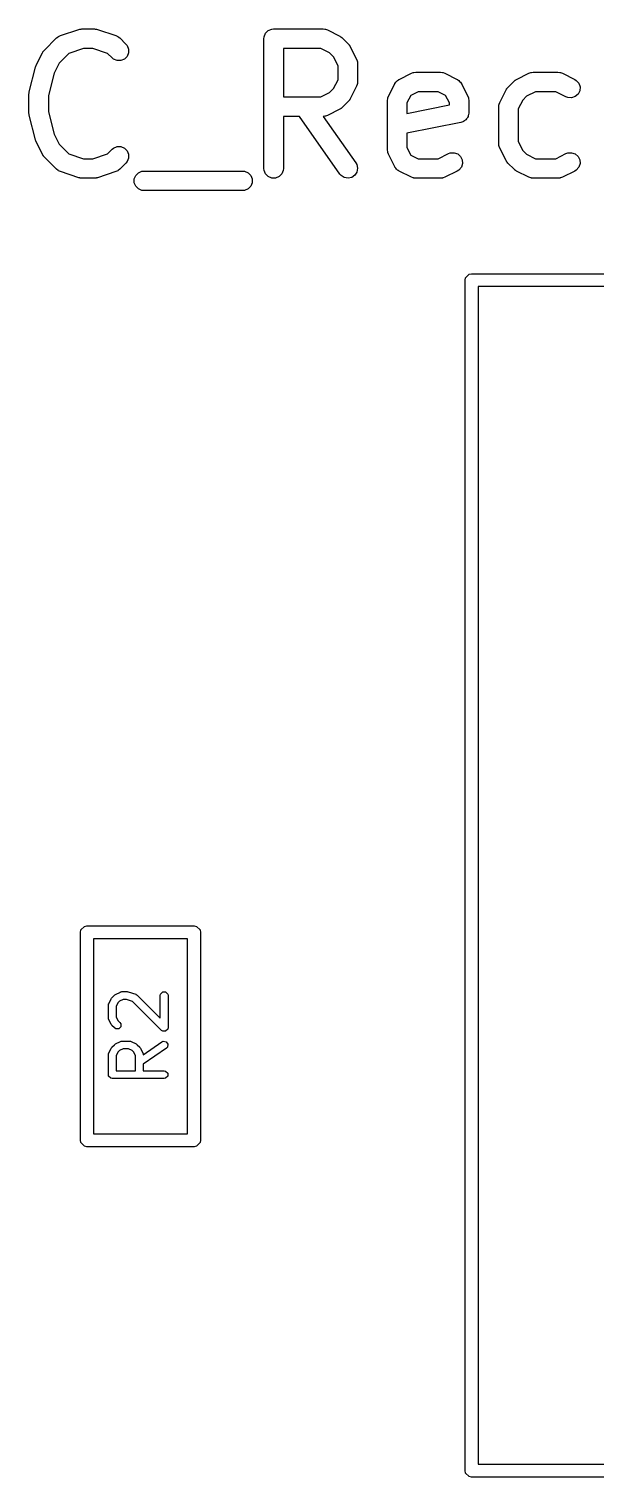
# Model space of a CAD drawing. Header units: millimetres. Extents: x 100.1 to 179.9, y -189 to -95.3.
# Drawn here: x 128.94 to 133.3, y -106.47 to -95.31 of the extents above; entities that cross this region are included whole.
import ezdxf

# ---------------------------------------------------------------- set-up
doc = ezdxf.new("R2010")
doc.units = ezdxf.units.MM
doc.layers.add('F.Fab', color=9, linetype='CONTINUOUS', true_color=0xafafaf)

msp = doc.modelspace()

# ---------------------------------------------------------------- linework, layer by layer
at = {"layer": 'F.Fab', "linetype": 'CONTINUOUS'}
for p, q in [((129.152918, -95.384405), (129.164283, -95.375077)), ((129.164283, -95.375077), (129.166773, -95.374045)), ((129.166773, -95.374045), (129.168808, -95.372281)), ((129.168808, -95.372281), (129.182234, -95.366287)), ((129.182234, -95.366287), (129.32509, -95.318668)), ((129.32509, -95.318668), (129.332345, -95.317018)), ((129.332345, -95.317018), (129.334176, -95.31626)), ((129.334176, -95.31626), (129.336829, -95.315998)), ((129.336829, -95.315998), (129.339427, -95.315408)), ((129.339427, -95.315408), (129.341401, -95.315548)), ((129.341401, -95.315548), (129.348808, -95.314819)), ((129.348808, -95.314819), (129.444046, -95.314819)), ((129.444046, -95.314819), (129.451451, -95.315548)), ((129.451451, -95.315548), (129.453426, -95.315408)), ((129.453426, -95.315408), (129.456023, -95.315998)), ((129.456023, -95.315998), (129.458678, -95.31626)), ((129.458678, -95.31626), (129.460509, -95.317018)), ((129.460509, -95.317018), (129.467763, -95.318668)), ((129.467763, -95.318668), (129.61062, -95.366287)), ((129.61062, -95.366287), (129.624045, -95.372281)), ((129.624045, -95.372281), (129.62608, -95.374046)), ((129.62608, -95.374046), (129.628571, -95.375078)), ((129.628571, -95.375078), (129.639936, -95.384405)), ((130.749999, -95.389819), (130.75144, -95.375187)), ((130.75144, -95.375187), (130.762639, -95.348151)), ((130.762639, -95.348151), (130.783331, -95.327459)), ((130.783331, -95.327459), (130.810367, -95.31626)), ((130.810367, -95.31626), (130.824999, -95.314819)), ((130.824999, -95.314819), (131.205951, -95.314819)), ((131.205951, -95.314819), (131.220583, -95.31626)), ((131.220583, -95.31626), (131.223072, -95.317291)), ((131.223072, -95.317291), (131.22576, -95.317482)), ((131.22576, -95.317482), (131.239492, -95.322737)), ((131.239492, -95.322737), (131.33473, -95.370356)), ((131.33473, -95.370356), (131.341029, -95.37432)), ((131.341029, -95.37432), (131.342857, -95.375078)), ((131.342857, -95.375078), (131.344913, -95.376766)), ((131.344913, -95.376766), (131.347173, -95.378188)), ((129.050041, -95.488951), (129.051463, -95.486692)), ((129.051463, -95.486692), (129.052961, -95.485392)), ((129.052961, -95.485392), (129.05768, -95.479643)), ((129.05768, -95.479643), (129.152918, -95.384405)), ((129.360978, -95.464819), (129.246465, -95.50299)), ((129.431876, -95.464819), (129.360978, -95.464819)), ((129.546389, -95.50299), (129.431876, -95.464819)), ((129.639936, -95.384405), (129.687555, -95.432024)), ((129.687555, -95.432024), (129.696882, -95.443389)), ((129.696882, -95.443389), (129.708081, -95.470425)), ((129.708081, -95.470425), (129.708081, -95.499688)), ((130.749999, -96.389819), (130.749999, -95.389819)), ((131.188246, -95.464819), (130.899999, -95.464819)), ((130.899999, -95.464819), (130.899999, -95.838628)), ((131.256762, -95.499077), (131.188246, -95.464819)), ((131.347173, -95.378188), (131.348472, -95.379686)), ((131.348472, -95.379686), (131.354222, -95.384405)), ((131.354222, -95.384405), (131.401841, -95.432024)), ((131.401841, -95.432024), (131.406559, -95.437773)), ((131.406559, -95.437773), (131.408058, -95.439073)), ((131.408058, -95.439073), (131.409479, -95.441332)), ((131.409479, -95.441332), (131.411168, -95.443389)), ((131.411168, -95.443389), (131.411925, -95.445216)), ((131.411925, -95.445216), (131.41589, -95.451516)), ((131.41589, -95.451516), (131.463509, -95.546754)), ((128.993094, -95.601997), (128.99528, -95.595878)), ((128.99528, -95.595878), (128.995602, -95.595442)), ((128.995602, -95.595442), (128.996012, -95.594373)), ((128.996012, -95.594373), (129.043631, -95.499135)), ((129.043631, -95.499135), (129.047595, -95.492835)), ((129.047595, -95.492835), (129.048353, -95.491008)), ((129.048353, -95.491008), (129.050041, -95.488951)), ((129.172352, -95.577103), (129.133858, -95.65409)), ((129.246465, -95.50299), (129.172352, -95.577103)), ((129.581489, -95.53809), (129.546389, -95.50299)), ((129.592854, -95.547417), (129.581489, -95.53809)), ((129.61989, -95.558616), (129.592854, -95.547417)), ((129.649153, -95.558616), (129.61989, -95.558616)), ((129.676189, -95.547417), (129.649153, -95.558616)), ((129.696882, -95.526724), (129.676189, -95.547417)), ((129.708081, -95.499688), (129.696882, -95.526724)), ((131.287169, -95.529484), (131.256762, -95.499077)), ((131.321427, -95.598), (131.287169, -95.529484)), ((131.321427, -95.705447), (131.321427, -95.598)), ((131.463509, -95.546754), (131.468764, -95.560485)), ((131.468764, -95.560485), (131.468955, -95.563174)), ((131.468955, -95.563174), (131.469986, -95.565663)), ((131.469986, -95.565663), (131.471427, -95.580295)), ((131.471427, -95.580295), (131.471427, -95.723152)), ((128.942714, -95.8002), (128.990333, -95.609724)), ((128.990333, -95.609724), (128.990718, -95.608644)), ((128.990718, -95.608644), (128.990757, -95.608105)), ((128.990757, -95.608105), (128.993094, -95.601997)), ((129.133858, -95.65409), (129.090475, -95.827624)), ((131.287169, -95.773963), (131.321427, -95.705447)), ((131.779015, -95.711521), (131.78642, -95.706859)), ((131.78642, -95.706859), (131.787857, -95.705614)), ((131.787857, -95.705614), (131.78901, -95.705229)), ((131.78901, -95.705229), (131.791458, -95.703689)), ((131.791458, -95.703689), (131.886696, -95.65607)), ((131.886696, -95.65607), (131.900427, -95.650815)), ((131.900427, -95.650815), (131.903116, -95.650623)), ((131.903116, -95.650623), (131.905605, -95.649593)), ((131.905605, -95.649593), (131.920237, -95.648152)), ((131.920237, -95.648152), (132.110713, -95.648152)), ((132.110713, -95.648152), (132.125345, -95.649593)), ((132.125345, -95.649593), (132.127834, -95.650624)), ((132.127834, -95.650624), (132.130522, -95.650815)), ((132.130522, -95.650815), (132.144254, -95.65607)), ((132.144254, -95.65607), (132.239492, -95.703689)), ((132.239492, -95.703689), (132.241939, -95.705229)), ((132.241939, -95.705229), (132.243093, -95.705614)), ((132.243093, -95.705614), (132.244529, -95.706859)), ((132.244529, -95.706859), (132.251935, -95.711521)), ((132.683777, -95.711521), (132.686036, -95.710099)), ((132.686036, -95.710099), (132.688093, -95.708411)), ((132.688093, -95.708411), (132.68992, -95.707653)), ((132.68992, -95.707653), (132.69622, -95.703689)), ((132.69622, -95.703689), (132.791458, -95.65607)), ((132.791458, -95.65607), (132.805189, -95.650815)), ((132.805189, -95.650815), (132.807878, -95.650623)), ((132.807878, -95.650623), (132.810367, -95.649593)), ((132.810367, -95.649593), (132.824999, -95.648152)), ((132.824999, -95.648152), (133.015475, -95.648152)), ((133.015475, -95.648152), (133.030107, -95.649593)), ((133.030107, -95.649593), (133.032596, -95.650624)), ((133.032596, -95.650624), (133.035284, -95.650815)), ((133.035284, -95.650815), (133.049016, -95.65607)), ((133.049016, -95.65607), (133.144254, -95.703689)), ((133.144254, -95.703689), (133.156697, -95.711521)), ((128.940475, -95.81839), (128.940726, -95.815836)), ((128.940475, -95.961247), (128.940475, -95.81839)), ((128.940564, -95.814744), (128.941373, -95.80927)), ((128.940726, -95.815836), (128.940564, -95.814744)), ((128.941373, -95.80927), (128.941916, -95.803758)), ((128.941916, -95.803758), (128.942338, -95.802736)), ((128.942338, -95.802736), (128.942714, -95.8002)), ((131.188246, -95.838628), (131.256762, -95.80437)), ((131.256762, -95.80437), (131.287169, -95.773963)), ((131.463509, -95.756693), (131.41589, -95.851931)), ((131.468764, -95.742962), (131.463509, -95.756693)), ((131.468955, -95.740272), (131.468764, -95.742962)), ((131.469986, -95.737784), (131.468955, -95.740272)), ((131.471427, -95.723152), (131.469986, -95.737784)), ((131.710298, -95.832468), (131.757917, -95.73723)), ((131.757917, -95.73723), (131.759457, -95.734782)), ((131.759457, -95.734782), (131.759842, -95.733629)), ((131.759842, -95.733629), (131.761087, -95.732192)), ((131.761087, -95.732192), (131.765749, -95.724787)), ((131.765749, -95.724787), (131.772853, -95.718625)), ((131.772853, -95.718625), (131.779015, -95.711521)), ((131.937942, -95.798152), (131.8809, -95.826672)), ((132.093008, -95.798152), (131.937942, -95.798152)), ((132.150049, -95.826672), (132.093008, -95.798152)), ((132.251935, -95.711521), (132.258096, -95.718625)), ((132.258096, -95.718625), (132.265201, -95.724787)), ((132.265201, -95.724787), (132.269862, -95.732192)), ((132.269862, -95.732192), (132.271108, -95.733629)), ((132.271108, -95.733629), (132.271492, -95.734782)), ((132.271492, -95.734782), (132.273033, -95.73723)), ((132.273033, -95.73723), (132.320652, -95.832468)), ((132.567441, -95.880087), (132.61506, -95.784849)), ((132.61506, -95.784849), (132.619024, -95.778549)), ((132.619024, -95.778549), (132.619782, -95.776722)), ((132.619782, -95.776722), (132.62147, -95.774665)), ((132.62147, -95.774665), (132.622892, -95.772406)), ((132.622892, -95.772406), (132.62439, -95.771106)), ((132.62439, -95.771106), (132.629109, -95.765357)), ((132.629109, -95.765357), (132.676728, -95.717738)), ((132.676728, -95.717738), (132.682477, -95.713019)), ((132.682477, -95.713019), (132.683777, -95.711521)), ((132.842704, -95.798152), (132.774188, -95.83241)), ((132.99777, -95.798152), (132.842704, -95.798152)), ((133.077172, -95.837853), (132.99777, -95.798152)), ((133.169962, -95.816755), (133.147855, -95.835928)), ((133.156697, -95.711521), (133.17587, -95.733629)), ((133.18305, -95.79058), (133.169962, -95.816755)), ((133.17587, -95.733629), (133.185124, -95.76139)), ((133.185124, -95.76139), (133.18305, -95.79058)), ((129.090475, -95.827624), (129.090475, -95.952013)), ((130.899999, -95.838628), (131.188246, -95.838628)), ((131.33473, -95.933091), (131.239492, -95.98071)), ((131.341029, -95.929126), (131.33473, -95.933091)), ((131.342857, -95.928369), (131.341029, -95.929126)), ((131.344913, -95.92668), (131.342857, -95.928369)), ((131.347173, -95.925259), (131.344913, -95.92668)), ((131.348472, -95.92376), (131.347173, -95.925259)), ((131.354222, -95.919042), (131.348472, -95.92376)), ((131.401841, -95.871423), (131.354222, -95.919042)), ((131.406559, -95.865673), (131.401841, -95.871423)), ((131.408058, -95.864374), (131.406559, -95.865673)), ((131.409479, -95.862114), (131.408058, -95.864374)), ((131.411168, -95.860058), (131.409479, -95.862114)), ((131.411925, -95.85823), (131.411168, -95.860058)), ((131.41589, -95.851931), (131.411925, -95.85823)), ((131.70238, -95.866009), (131.703821, -95.851377)), ((131.70238, -96.246961), (131.70238, -95.866009)), ((131.703821, -95.851377), (131.704852, -95.848887)), ((131.704852, -95.848887), (131.705043, -95.8462)), ((131.705043, -95.8462), (131.710298, -95.832468)), ((131.8809, -95.826672), (131.85238, -95.883714)), ((131.85238, -95.883714), (131.85238, -95.964999)), ((131.85238, -95.964999), (132.17857, -95.899762)), ((132.17857, -95.883714), (132.150049, -95.826672)), ((132.17857, -95.899762), (132.17857, -95.883714)), ((132.320652, -95.832468), (132.325907, -95.846199)), ((132.325907, -95.846199), (132.326098, -95.848888)), ((132.326098, -95.848888), (132.327129, -95.851377)), ((132.327129, -95.851377), (132.32857, -95.866009)), ((132.32857, -95.866009), (132.32857, -95.961247)), ((132.559523, -95.913628), (132.560964, -95.898996)), ((132.559523, -96.199342), (132.559523, -95.913628)), ((132.560964, -95.898996), (132.561995, -95.896506)), ((132.561995, -95.896506), (132.562186, -95.893819)), ((132.562186, -95.893819), (132.567441, -95.880087)), ((132.743781, -95.862817), (132.709523, -95.931333)), ((132.709523, -95.931333), (132.709523, -96.181637)), ((132.774188, -95.83241), (132.743781, -95.862817)), ((133.090903, -95.843108), (133.077172, -95.837853)), ((133.120093, -95.845182), (133.090903, -95.843108)), ((133.147855, -95.835928), (133.120093, -95.845182)), ((128.940726, -95.9638), (128.940475, -95.961247)), ((128.940564, -95.964893), (128.940726, -95.9638)), ((128.941373, -95.970366), (128.940564, -95.964893)), ((128.941916, -95.975879), (128.941373, -95.970366)), ((128.942338, -95.9769), (128.941916, -95.975879)), ((128.942714, -95.979437), (128.942338, -95.9769)), ((128.990333, -96.169913), (128.942714, -95.979437)), ((129.090475, -95.952013), (129.133858, -96.125547)), ((131.024045, -95.988628), (130.899999, -95.988628)), ((130.899999, -95.988628), (130.899999, -96.389819)), ((131.334985, -96.432829), (131.024045, -95.988628)), ((131.220583, -95.987187), (131.207066, -95.988518)), ((131.207066, -95.988518), (131.45787, -96.34681)), ((131.223072, -95.986155), (131.220583, -95.987187)), ((131.22576, -95.985965), (131.223072, -95.986155)), ((131.239492, -95.98071), (131.22576, -95.985965)), ((132.268278, -96.034791), (131.85238, -96.11797)), ((132.282344, -96.030508), (132.268278, -96.034791)), ((132.288449, -96.026419), (132.282344, -96.030508)), ((132.295238, -96.023607), (132.288449, -96.026419)), ((132.30049, -96.018354), (132.295238, -96.023607)), ((132.306658, -96.014224), (132.30049, -96.018354)), ((132.310732, -96.008113), (132.306658, -96.014224)), ((132.31593, -96.002915), (132.310732, -96.008113)), ((132.318773, -95.996051), (132.31593, -96.002915)), ((132.32289, -95.989876), (132.318773, -95.996051)), ((132.324315, -95.98267), (132.32289, -95.989876)), ((132.327129, -95.975879), (132.324315, -95.98267)), ((132.32857, -95.961247), (132.327129, -95.975879)), ((129.133858, -96.125547), (129.172352, -96.202534)), ((131.85238, -96.11797), (131.85238, -96.229256)), ((128.990718, -96.170992), (128.990333, -96.169913)), ((128.990757, -96.171532), (128.990718, -96.170992)), ((128.993084, -96.177613), (128.990757, -96.171532)), ((128.99528, -96.183759), (128.993084, -96.177613)), ((128.995602, -96.184194), (128.99528, -96.183759)), ((128.996012, -96.185264), (128.995602, -96.184194)), ((129.043631, -96.280502), (128.996012, -96.185264)), ((129.172352, -96.202534), (129.246465, -96.276648)), ((129.546389, -96.276647), (129.581488, -96.241548)), ((129.581488, -96.241548), (129.592854, -96.23222)), ((129.592854, -96.23222), (129.61989, -96.221021)), ((129.61989, -96.221021), (129.649153, -96.221021)), ((129.649153, -96.221021), (129.676189, -96.232219)), ((129.676189, -96.232219), (129.696882, -96.252912)), ((129.696882, -96.252912), (129.708081, -96.279948)), ((131.703821, -96.261593), (131.70238, -96.246961)), ((131.704852, -96.264082), (131.703821, -96.261593)), ((131.705043, -96.26677), (131.704852, -96.264082)), ((131.710298, -96.280502), (131.705043, -96.26677)), ((131.85238, -96.229256), (131.8809, -96.286298)), ((132.186141, -96.269863), (132.215331, -96.267789)), ((132.215331, -96.267789), (132.243093, -96.277043)), ((132.560964, -96.213974), (132.559523, -96.199342)), ((132.561995, -96.216463), (132.560964, -96.213974)), ((132.562186, -96.219151), (132.561995, -96.216463)), ((132.567441, -96.232883), (132.562186, -96.219151)), ((132.61506, -96.328121), (132.567441, -96.232883)), ((132.709523, -96.181637), (132.743781, -96.250153)), ((132.743781, -96.250153), (132.774188, -96.280561)), ((133.090903, -96.269863), (133.120093, -96.267789)), ((133.120093, -96.267789), (133.147855, -96.277043)), ((129.047594, -96.286798), (129.043631, -96.280502)), ((129.048352, -96.288628), (129.047594, -96.286798)), ((129.050041, -96.290686), (129.048352, -96.288628)), ((129.051463, -96.292945), (129.050041, -96.290686)), ((129.052961, -96.294244), (129.051463, -96.292945)), ((129.05768, -96.299994), (129.052961, -96.294244)), ((129.152918, -96.395233), (129.05768, -96.299994)), ((129.246465, -96.276648), (129.360978, -96.314819)), ((129.360978, -96.314819), (129.431876, -96.314819)), ((129.431876, -96.314819), (129.546389, -96.276647)), ((129.687555, -96.347613), (129.639937, -96.395232)), ((129.696883, -96.336247), (129.687555, -96.347613)), ((129.708081, -96.309211), (129.696883, -96.336247)), ((129.708081, -96.279948), (129.708081, -96.309211)), ((131.45787, -96.34681), (131.46508, -96.359623)), ((131.46508, -96.359623), (131.471409, -96.388194)), ((131.757917, -96.375741), (131.710298, -96.280502)), ((131.759457, -96.378187), (131.757917, -96.375741)), ((131.759842, -96.379342), (131.759457, -96.378187)), ((131.761088, -96.380779), (131.759842, -96.379342)), ((131.8809, -96.286298), (131.937942, -96.314819)), ((131.937942, -96.314819), (132.093008, -96.314819)), ((132.093008, -96.314819), (132.17241, -96.275118)), ((132.17241, -96.275118), (132.186141, -96.269863)), ((132.243093, -96.277043), (132.2652, -96.296216)), ((132.271108, -96.379342), (132.251935, -96.40145)), ((132.2652, -96.296216), (132.278288, -96.322391)), ((132.280362, -96.351581), (132.271108, -96.379342)), ((132.278288, -96.322391), (132.280362, -96.351581)), ((132.619023, -96.334417), (132.61506, -96.328121)), ((132.619781, -96.336247), (132.619023, -96.334417)), ((132.62147, -96.338305), (132.619781, -96.336247)), ((132.622892, -96.340564), (132.62147, -96.338305)), ((132.62439, -96.341863), (132.622892, -96.340564)), ((132.629108, -96.347612), (132.62439, -96.341863)), ((132.676727, -96.395232), (132.629108, -96.347612)), ((132.774188, -96.280561), (132.842704, -96.314819)), ((132.842704, -96.314819), (132.99777, -96.314819)), ((132.99777, -96.314819), (133.077172, -96.275118)), ((133.077172, -96.275118), (133.090903, -96.269863)), ((133.147855, -96.277043), (133.169962, -96.296216)), ((133.17587, -96.379342), (133.156697, -96.40145)), ((133.169962, -96.296216), (133.18305, -96.322391)), ((133.185124, -96.351581), (133.17587, -96.379342)), ((133.18305, -96.322391), (133.185124, -96.351581)), ((129.164283, -96.404561), (129.152918, -96.395233)), ((129.166773, -96.405592), (129.164283, -96.404561)), ((129.168808, -96.407357), (129.166773, -96.405592)), ((129.182234, -96.413351), (129.168808, -96.407357)), ((129.32509, -96.46097), (129.182234, -96.413351)), ((129.332345, -96.462619), (129.32509, -96.46097)), ((129.334176, -96.463378), (129.332345, -96.462619)), ((129.336829, -96.463639), (129.334176, -96.463378)), ((129.339427, -96.46423), (129.336829, -96.463639)), ((129.341401, -96.464089), (129.339427, -96.46423)), ((129.348808, -96.464819), (129.341401, -96.464089)), ((129.444046, -96.464819), (129.348808, -96.464819)), ((129.451451, -96.464089), (129.444046, -96.464819)), ((129.453426, -96.46423), (129.451451, -96.464089)), ((129.456023, -96.463639), (129.453426, -96.46423)), ((129.458678, -96.463378), (129.456023, -96.463639)), ((129.460509, -96.462619), (129.458678, -96.463378)), ((129.467763, -96.46097), (129.460509, -96.462619)), ((129.61062, -96.413351), (129.467763, -96.46097)), ((129.624045, -96.407357), (129.61062, -96.413351)), ((129.62608, -96.405591), (129.624045, -96.407357)), ((129.628571, -96.40456), (129.62608, -96.405591)), ((129.639937, -96.395232), (129.628571, -96.40456)), ((129.75144, -96.470425), (129.762639, -96.443389)), ((129.75144, -96.499689), (129.75144, -96.470425)), ((129.762639, -96.443389), (129.783331, -96.422697)), ((129.783331, -96.422697), (129.810367, -96.411498)), ((129.810367, -96.411498), (129.824999, -96.410057)), ((129.824999, -96.410057), (130.586903, -96.410057)), ((130.586903, -96.410057), (130.601535, -96.411498)), ((130.601535, -96.411498), (130.628571, -96.422697)), ((130.628571, -96.422697), (130.649263, -96.443389)), ((130.649263, -96.443389), (130.660462, -96.470425)), ((130.660462, -96.470425), (130.660462, -96.499689)), ((130.75144, -96.404451), (130.749999, -96.389819)), ((130.762639, -96.431487), (130.75144, -96.404451)), ((130.783331, -96.452179), (130.762639, -96.431487)), ((130.810367, -96.463378), (130.783331, -96.452179)), ((130.839631, -96.463378), (130.810367, -96.463378)), ((130.866667, -96.452179), (130.839631, -96.463378)), ((130.887359, -96.431487), (130.866667, -96.452179)), ((130.898558, -96.404451), (130.887359, -96.431487)), ((130.899999, -96.389819), (130.898558, -96.404451)), ((131.344556, -96.443989), (131.334985, -96.432829)), ((131.369235, -96.459716), (131.344556, -96.443989)), ((131.398052, -96.464802), (131.369235, -96.459716)), ((131.426623, -96.458472), (131.398052, -96.464802)), ((131.450597, -96.44169), (131.426623, -96.458472)), ((131.466324, -96.417012), (131.450597, -96.44169)), ((131.471409, -96.388194), (131.466324, -96.417012)), ((131.765749, -96.388183), (131.761088, -96.380779)), ((131.772851, -96.394342), (131.765749, -96.388183)), ((131.779015, -96.40145), (131.772851, -96.394342)), ((131.78642, -96.406111), (131.779015, -96.40145)), ((131.787857, -96.407357), (131.78642, -96.406111)), ((131.78901, -96.407741), (131.787857, -96.407357)), ((131.791458, -96.409282), (131.78901, -96.407741)), ((131.886696, -96.456901), (131.791458, -96.409282)), ((131.900427, -96.462156), (131.886696, -96.456901)), ((131.903116, -96.462347), (131.900427, -96.462156)), ((131.905605, -96.463378), (131.903116, -96.462347)), ((131.920237, -96.464819), (131.905605, -96.463378)), ((132.110713, -96.464819), (131.920237, -96.464819)), ((132.125345, -96.463378), (132.110713, -96.464819)), ((132.127834, -96.462346), (132.125345, -96.463378)), ((132.130522, -96.462156), (132.127834, -96.462346)), ((132.144254, -96.456901), (132.130522, -96.462156)), ((132.239492, -96.409282), (132.144254, -96.456901)), ((132.251935, -96.40145), (132.239492, -96.409282)), ((132.682476, -96.39995), (132.676727, -96.395232)), ((132.683777, -96.40145), (132.682476, -96.39995)), ((132.686036, -96.402872), (132.683777, -96.40145)), ((132.688093, -96.40456), (132.686036, -96.402872)), ((132.68992, -96.405317), (132.688093, -96.40456)), ((132.69622, -96.409282), (132.68992, -96.405317)), ((132.791458, -96.456901), (132.69622, -96.409282)), ((132.805189, -96.462156), (132.791458, -96.456901)), ((132.807878, -96.462347), (132.805189, -96.462156)), ((132.810367, -96.463378), (132.807878, -96.462347)), ((132.824999, -96.464819), (132.810367, -96.463378)), ((133.015475, -96.464819), (132.824999, -96.464819)), ((133.030107, -96.463378), (133.015475, -96.464819)), ((133.032596, -96.462346), (133.030107, -96.463378)), ((133.035284, -96.462156), (133.032596, -96.462346)), ((133.049016, -96.456901), (133.035284, -96.462156)), ((133.144254, -96.409282), (133.049016, -96.456901)), ((133.156697, -96.40145), (133.144254, -96.409282)), ((129.762639, -96.526725), (129.75144, -96.499689)), ((129.783331, -96.547417), (129.762639, -96.526725)), ((129.810367, -96.558616), (129.783331, -96.547417)), ((129.824999, -96.560057), (129.810367, -96.558616)), ((130.586903, -96.560057), (129.824999, -96.560057)), ((130.601535, -96.558616), (130.586903, -96.560057)), ((130.628571, -96.547417), (130.601535, -96.558616)), ((130.649263, -96.526725), (130.628571, -96.547417)), ((130.660462, -96.499689), (130.649263, -96.526725)), ((132.3, -97.25), (132.303806, -97.230866)), ((132.3, -106.42), (132.3, -97.25)), ((132.303806, -97.230866), (132.330866, -97.203806)), ((132.330866, -97.203806), (132.35, -97.2)), ((132.35, -97.2), (141.3, -97.2)), ((132.4, -97.3), (132.4, -106.37)), ((141.25, -97.3), (132.4, -97.3)), ((129.3375, -102.275), (129.341306, -102.255866)), ((129.3375, -103.875), (129.3375, -102.275)), ((129.341306, -102.255866), (129.368366, -102.228806)), ((129.368366, -102.228806), (129.3875, -102.225)), ((129.3875, -102.225), (130.2125, -102.225)), ((130.2125, -102.225), (130.231634, -102.228806)), ((130.231634, -102.228806), (130.258694, -102.255866)), ((130.258694, -102.255866), (130.2625, -102.275)), ((130.2625, -102.275), (130.2625, -103.875)), ((129.4375, -102.325), (129.4375, -103.825)), ((130.1625, -102.325), (129.4375, -102.325)), ((130.1625, -103.825), (130.1625, -102.325)), ((129.606606, -102.752928), (129.644702, -102.733881)), ((129.644702, -102.733881), (129.64615, -102.733484)), ((129.64615, -102.733484), (129.646637, -102.732998)), ((129.646637, -102.732998), (129.651356, -102.732059)), ((129.651356, -102.732059), (129.655992, -102.73079)), ((129.655992, -102.73079), (129.656643, -102.731007)), ((129.656643, -102.731007), (129.658118, -102.730714)), ((129.658118, -102.730714), (129.696213, -102.730714)), ((129.696213, -102.730714), (129.700927, -102.731651)), ((129.700927, -102.731651), (129.7057, -102.732253)), ((129.7057, -102.732253), (129.762843, -102.7513)), ((129.954211, -102.749233), (129.970446, -102.732998)), ((129.970446, -102.732998), (129.993408, -102.732998)), ((129.993408, -102.732998), (130.009643, -102.749233)), ((129.551927, -102.836904), (129.55222, -102.835429)), ((129.551927, -102.932142), (129.551927, -102.836904)), ((129.552003, -102.834778), (129.553272, -102.830141)), ((129.55222, -102.835429), (129.552003, -102.834778)), ((129.553272, -102.830141), (129.554211, -102.825423)), ((129.554211, -102.825423), (129.554697, -102.824936)), ((129.554697, -102.824936), (129.555094, -102.823487)), ((129.555094, -102.823487), (129.574142, -102.785392)), ((129.574142, -102.785392), (129.577089, -102.781595)), ((129.577089, -102.781595), (129.579761, -102.777596)), ((129.579761, -102.777596), (129.598808, -102.758549)), ((129.598808, -102.758549), (129.602805, -102.755877)), ((129.602805, -102.755877), (129.606606, -102.752928)), ((129.62563, -102.81658), (129.611927, -102.843987)), ((129.611927, -102.843987), (129.611927, -102.925059)), ((129.637794, -102.804416), (129.62563, -102.81658)), ((129.6652, -102.790714), (129.637794, -102.804416)), ((129.691343, -102.790714), (129.6652, -102.790714)), ((129.737151, -102.805982), (129.691343, -102.790714)), ((129.960714, -103.029546), (129.737151, -102.805982)), ((129.762843, -102.7513), (129.76415, -102.752045)), ((129.76415, -102.752045), (129.764836, -102.752045)), ((129.764836, -102.752045), (129.76883, -102.754713)), ((129.76883, -102.754713), (129.773012, -102.757098)), ((129.773012, -102.757098), (129.773319, -102.757713)), ((129.773319, -102.757713), (129.774569, -102.758548)), ((129.774569, -102.758548), (129.951927, -102.935906)), ((129.951927, -102.760714), (129.954211, -102.749233)), ((129.951927, -102.935906), (129.951927, -102.760714)), ((130.009643, -102.749233), (130.011927, -102.760714)), ((130.011927, -102.760714), (130.011927, -103.008333)), ((129.55222, -102.933616), (129.551927, -102.932142)), ((129.552003, -102.934268), (129.55222, -102.933616)), ((129.553272, -102.938904), (129.552003, -102.934268)), ((129.554211, -102.943623), (129.553272, -102.938904)), ((129.554697, -102.944109), (129.554211, -102.943623)), ((129.555094, -102.945559), (129.554697, -102.944109)), ((129.574142, -102.983654), (129.555094, -102.945559)), ((129.611927, -102.925059), (129.62563, -102.952465)), ((129.62563, -102.952465), (129.641236, -102.968072)), ((129.577089, -102.98745), (129.574142, -102.983654)), ((129.579761, -102.99145), (129.577089, -102.98745)), ((129.598808, -103.010497), (129.579761, -102.99145)), ((129.608541, -103.017001), (129.598808, -103.010497)), ((129.631501, -103.017002), (129.608541, -103.017001)), ((129.647738, -103.000765), (129.631501, -103.017002)), ((129.641236, -102.968072), (129.647739, -102.977806)), ((129.647739, -102.977806), (129.647738, -103.000765)), ((129.970443, -103.036046), (129.960714, -103.029546)), ((129.970446, -103.036049), (129.970443, -103.036046)), ((129.970447, -103.036049), (129.970446, -103.036049)), ((129.993407, -103.03605), (129.970447, -103.036049)), ((129.993408, -103.036049), (129.993407, -103.03605)), ((130.009643, -103.019814), (129.993408, -103.036049)), ((130.011927, -103.008333), (130.009643, -103.019814)), ((129.555094, -103.204439), (129.574142, -103.166344)), ((129.574142, -103.166344), (129.577094, -103.16254)), ((129.577094, -103.16254), (129.579762, -103.158548)), ((129.579762, -103.158548), (129.598809, -103.1395)), ((129.598809, -103.1395), (129.602815, -103.136823)), ((129.602815, -103.136823), (129.606606, -103.133881)), ((129.606606, -103.133881), (129.644702, -103.114833)), ((129.637793, -103.185369), (129.62563, -103.197531)), ((129.665201, -103.171666), (129.637793, -103.185369)), ((129.644702, -103.114833), (129.64615, -103.114436)), ((129.64615, -103.114436), (129.646637, -103.11395)), ((129.646637, -103.11395), (129.651348, -103.113012)), ((129.651348, -103.113012), (129.655992, -103.111741)), ((129.655992, -103.111741), (129.656645, -103.111958)), ((129.656645, -103.111958), (129.658118, -103.111666)), ((129.658118, -103.111666), (129.71526, -103.111666)), ((129.708178, -103.171666), (129.665201, -103.171666)), ((129.735585, -103.185369), (129.708178, -103.171666)), ((129.71526, -103.111666), (129.716734, -103.111959)), ((129.716734, -103.111959), (129.717386, -103.111742)), ((129.717386, -103.111742), (129.722021, -103.113011)), ((129.722021, -103.113011), (129.726741, -103.11395)), ((129.726741, -103.11395), (129.727227, -103.114436)), ((129.727227, -103.114436), (129.728676, -103.114833)), ((129.728676, -103.114833), (129.766773, -103.133881)), ((129.747746, -103.197531), (129.735585, -103.185369)), ((129.766773, -103.133881), (129.770576, -103.136833)), ((129.770576, -103.136833), (129.774569, -103.139501)), ((129.774569, -103.139501), (129.793617, -103.158548)), ((129.793617, -103.158548), (129.79629, -103.162549)), ((129.79629, -103.162549), (129.799236, -103.166344)), ((129.799236, -103.166344), (129.818284, -103.20444)), ((129.821367, -103.217437), (129.964723, -103.117089)), ((129.99913, -103.166243), (129.821451, -103.290618)), ((129.964723, -103.117089), (129.975438, -103.112377)), ((129.975438, -103.112377), (129.998049, -103.116367)), ((129.998049, -103.116367), (130.011216, -103.135178)), ((130.007226, -103.157788), (129.99913, -103.166243)), ((130.011216, -103.135178), (130.007226, -103.157788)), ((129.551927, -103.217856), (129.55222, -103.216381)), ((129.551927, -103.370237), (129.551927, -103.217856)), ((129.552003, -103.21573), (129.553272, -103.211093)), ((129.55222, -103.216381), (129.552003, -103.21573)), ((129.553272, -103.211093), (129.554211, -103.206375)), ((129.554211, -103.206375), (129.554697, -103.205888)), ((129.554697, -103.205888), (129.555094, -103.204439)), ((129.62563, -103.197531), (129.611927, -103.224939)), ((129.611927, -103.224939), (129.611927, -103.340237)), ((129.761451, -103.224939), (129.747746, -103.197531)), ((129.761451, -103.340237), (129.761451, -103.224939)), ((129.818284, -103.20444), (129.81868, -103.205888)), ((129.81868, -103.205888), (129.819167, -103.206375)), ((129.819167, -103.206375), (129.820104, -103.211086)), ((129.820104, -103.211086), (129.821376, -103.21573)), ((129.821376, -103.21573), (129.821158, -103.216383)), ((129.821158, -103.216383), (129.821367, -103.217437)), ((129.821451, -103.290618), (129.821451, -103.340237)), ((129.554211, -103.381718), (129.551927, -103.370237)), ((129.570446, -103.397953), (129.554211, -103.381718)), ((129.581927, -103.400237), (129.570446, -103.397953)), ((129.981927, -103.400237), (129.581927, -103.400237)), ((129.611927, -103.340237), (129.761451, -103.340237)), ((129.821451, -103.340237), (129.981927, -103.340237)), ((129.981927, -103.340237), (129.993408, -103.342521)), ((129.993408, -103.397953), (129.981927, -103.400237)), ((129.993408, -103.342521), (130.009643, -103.358756)), ((130.009643, -103.381718), (129.993408, -103.397953)), ((130.009643, -103.358756), (130.009643, -103.381718)), ((129.4375, -103.825), (130.1625, -103.825)), ((129.341306, -103.894134), (129.3375, -103.875)), ((129.368366, -103.921194), (129.341306, -103.894134)), ((129.3875, -103.925), (129.368366, -103.921194)), ((130.2125, -103.925), (129.3875, -103.925)), ((130.231634, -103.921194), (130.2125, -103.925)), ((130.258694, -103.894134), (130.231634, -103.921194)), ((130.2625, -103.875), (130.258694, -103.894134)), ((132.303806, -106.439134), (132.3, -106.42)), ((132.4, -106.37), (141.25, -106.37)), ((132.330866, -106.466194), (132.303806, -106.439134)), ((132.35, -106.47), (132.330866, -106.466194)), ((141.3, -106.47), (132.35, -106.47))]:
    msp.add_line(p, q, dxfattribs=at)

doc.saveas('drawing.dxf')
